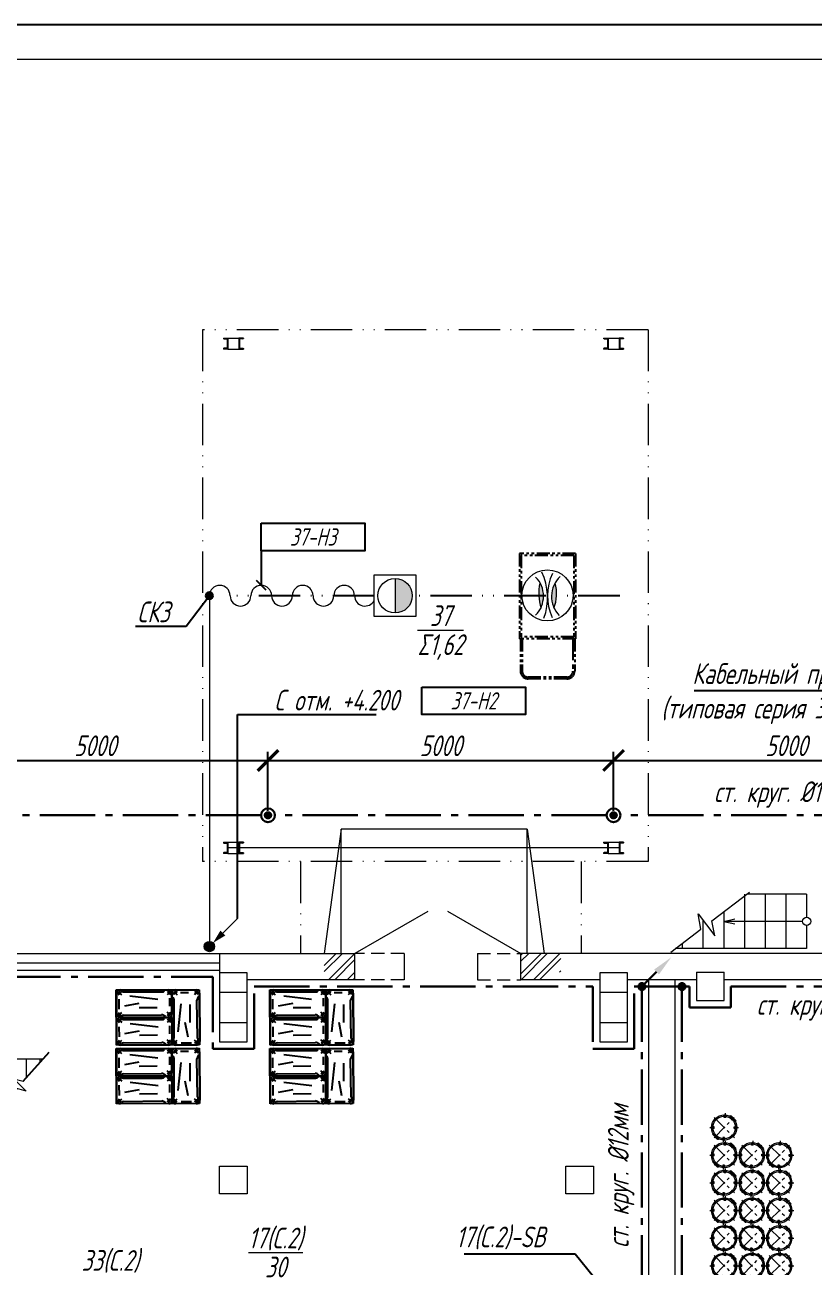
# Model space of a CAD drawing. Header units: millimetres. Extents: x -14296 to 10264, y -13087 to -5602.
# Drawn here: x -3036.5 to -2922.3, y -12672.6 to -12492.7 of the extents above; entities that cross this region are included whole.
import ezdxf
from ezdxf import colors
from ezdxf.entities.mleader import LeaderData, LeaderLine
from ezdxf.math import Vec2, Vec3

# ---------------------------------------------------------------- set-up
doc = ezdxf.new("R2010")
doc.units = ezdxf.units.MM
for name, pattern in [('ACAD_ISO12W100', [21, 12, -3, 0, -3, 0, -3]), ('CENTER', [50.8, 31.75, -6.35, 6.35, -6.35]), ('gost6', [12, 8, -1.5, 1, -1.5]), ('HIDDEN2', [4.7625, 3.175, -1.5875]), ('PHANTOM2', [1.25, 0.625, -0.125, 0.125, -0.125, 0.125, -0.125])]:
    doc.linetypes.add(name, pattern=pattern)
doc.layers.get('Defpoints').update_dxf_attribs({"color": 33})
for name, color, linetype, lineweight in [('1', 4, 'Continuous', 15), ('Заземление (Вновь)', 6, 'gost6', 15), ('Заземление (Сущ)', 6, 'gost6', 25), ('КаБель силовой (Вновь)', 1, 'Continuous', 15), ('Линия выноска', 137, 'Continuous', 25), ('Размерная', 4, 'Continuous', 25), ('Рамка толстая', 7, 'Continuous', 15), ('Рамка тонкая', 5, 'Continuous', 25), ('Строительный', 251, 'Continuous', 13), ('Текст', 7, 'Continuous', 20), ('Технологическое', 156, 'Continuous', 18), ('Эл. аппараты (Вновь)', 93, 'Continuous', 15), ('ЭлектрооБорудование (Вновь)', 160, 'Continuous', 15)]:
    doc.layers.add(name, color=color, linetype=linetype, lineweight=lineweight)
doc.layers.add('АР', color=7, linetype='Continuous')
doc.layers.add('оборудование', color=7, linetype='Continuous')
doc.styles.add('gost shx', font='gost.shx', dxfattribs={"oblique": 15})
doc.styles.add('Simplex', font='simplex.shx', dxfattribs={"width": 0.7, "oblique": 15})
doc.dimstyles.new('ISO-25', dxfattribs={"dimtxt": 3, "dimasz": 2.5, "dimexe": 1.25, "dimexo": 0.625, "dimtad": 1, "dimtxsty": 'gost shx', "dimcen": 2.5, "dimclrt": 2, "dimadec": 0, "dimazin": 0, "dimtfac": 1, "dimtmove": 0, "dimatfit": 3, "dimfxl": 1, "dimarcsym": 0})

# ---------------------------------------------------------------- blocks, each defined once
blk = doc.blocks.new('A$C33DA0663')
at = {"color": 5}
for p, q in [((-4.54, 1.45), (-2.77, 3.22)), ((-4.54, 1.45), (-3.19, 1.81)), ((-2.77, 3.22), (-4.12, 2.85))]:
    blk.add_line(p, q, dxfattribs=at)
at = {"layer": 'АР', "color": 5}
for p, q in [((-7.85, 7.06), (-4.12, 2.85)), ((-3.19, 1.81), (0.55, -2.39))]:
    blk.add_line(p, q, dxfattribs=at)
blk = doc.blocks.new('A$C4C4C6647')
for p, q in [((-14.9, 15.3), (-14.9, -0.7)), ((-8.5, 15.3), (-14.9, 15.3)), ((-13.4, 14), (-14, 13.4)), ((-14, 13.4), (-14, 1.2)), ((-14, 1.2), (-13.4, 0.6)), ((-9.1, 14), (-13.4, 14)), ((-13.4, 0.6), (-9.1, 0.6)), ((-9.1, 14), (-8.5, 14.6)), ((-9.1, 0.6), (-8.5, 0)), ((-8.5, 15.3), (-8.5, 14.6)), ((-8.5, 0), (-8.5, -0.7)), ((-14.9, -0.7), (-8.5, -0.7))]:
    blk.add_line(p, q)
at = {"layer": 'Defpoints', "color": 0, "linetype": 'ByBlock'}
for p in [(-14.9, -0.6), (-8.5, -0.6)]:
    blk.add_point(p, dxfattribs=at)
blk = doc.blocks.new('A$C59454A50')
at = {"layer": '1', "color": 3}
for p, q in [((-0.8, 0.8), (0.8, 0.8)), ((-0.8, -0.8), (0.8, -0.8))]:
    blk.add_line(p, q, dxfattribs=at)
at = {"layer": '1', "color": 3, "yscale": 0.1, "zscale": 0.1}
for p, xscale in [((-2.29, -0.73), -0.1), ((2.29, -0.73), 0.1)]:
    blk.add_blockref('A$C4C4C6647', p, dxfattribs=dict(at, xscale=xscale))
blk = doc.blocks.new('A$C42F5552A')
at = {"color": 4, "ltscale": 0.5}
for p, q in [((-5.54, 3.84), (8.46, 3.84)), ((-5.19, 3.63), (-5.18, 3.62)), ((8.11, 3.63), (8.1, 3.62)), ((-6.54, -3.16), (-6.54, 2.84)), ((-6.21, 3), (-5.78, 2.37)), ((-6.09, 3.27), (-5.11, 2.37)), ((-5.9, 1.19), (-5.9, -1.76)), ((-5.78, 3.51), (-5.15, 3.08)), ((-4.43, 3.27), (6.59, 3.2)), ((-4.23, -0.77), (0, 0)), ((-2.69, 2.11), (5.39, 1.15)), ((7.32, 3.51), (7.3, 3.49)), ((9.01, 3.27), (8.03, 2.37)), ((8.7, 3.51), (8.07, 3.08)), ((9.13, 3), (8.7, 2.37)), ((8.7, 1.39), (8.7, -0.93)), ((9.46, 2.84), (9.46, -3.16)), ((-6.21, -3.31), (-5.78, -2.68)), ((-6.09, -3.59), (-5.11, -2.68)), ((-5.78, -3.82), (-5.15, -3.39)), ((-4.59, -3.48), (6.44, -3.38)), ((5.19, -1.34), (0, -1.34)), ((7.6, -3.88), (6.94, -3.51)), ((9.01, -3.59), (8.03, -2.68)), ((8.7, -3.82), (8.07, -3.39)), ((9.13, -3.31), (8.7, -2.68)), ((8.46, -4.16), (-5.54, -4.16)), ((-5.35, -3.84), (-5.28, -3.78)), ((-5.19, -3.94), (-5.18, -3.94)), ((8.11, -3.94), (8.1, -3.94))]:
    blk.add_line(p, q, dxfattribs=at)
for centre, start, end in [((-5.54, 2.84), 90, 180), ((-4.43, 4.27), 220.6442, 269.6068), ((8.46, 2.84), 0, 90), ((8.46, 2.84), 0, 90), ((6.6, 4.2), 269.6068, 314.9568), ((-5.54, -3.16), 180, 270), ((-5.54, -3.16), 180, 270), ((-4.58, -4.48), 90.5536, 134.9566), ((6.45, -4.38), 60.5613, 90.5536), ((8.46, -3.16), 270, 0), ((8.46, -3.16), 270, 0), ((8.46, -3.16), 270, 0)]:
    blk.add_arc(centre, 1, start, end, dxfattribs=at)
blk = doc.blocks.new('A$C1BE3201C')
at = {"color": 4, "ltscale": 0.5}
for p, q in [((-15.12, 8), (8.88, 8)), ((-15.12, -8), (-15.12, 8)), ((8.88, 8), (8.88, -8)), ((8.88, -8), (-15.12, -8))]:
    blk.add_line(p, q, dxfattribs=at)
for p in [(-8.46, 4.16), (-8.46, -3.84)]:
    blk.add_blockref('A$C42F5552A', p, dxfattribs=at)
at = {"color": 4, "ltscale": 0.5, "rotation": 90}
blk.add_blockref('A$C42F5552A', (4.84, -1.48), dxfattribs=at)
blk = doc.blocks.new('A$C3AB11935')
at = {"layer": 'оборудование', "color": 4, "ltscale": 0.5, "xscale": 0.4999999999999939, "yscale": 0.4999999999999939, "zscale": 0.4999999999999939, "rotation": 90.17057823925133}
blk.add_blockref('A$C1BE3201C', (-0.52, 7), dxfattribs=at)
blk = doc.blocks.new('A$C72AD10D8')
at = {"linetype": 'ByBlock', "lineweight": -2, "ltscale": 0.1}
h = blk.add_hatch(color=3, dxfattribs=at)
h.paths.add_polyline_path([(-2.21, 2.45, 0.12185), (-2.01, -2.22, 0.249384)])
h.paths.add_polyline_path([(0.69, 2.43, 0.240061), (0.45, -2.32, 0.157753)])
at = {"color": 0, "linetype": 'Continuous', "lineweight": -2, "ltscale": 3}
blk.add_circle((-0.77, 0.09), 4.83, dxfattribs=at)
at = {"color": 0, "linetype": 'ByBlock', "lineweight": -2, "ltscale": 0.1}
for centre, radius, start, end in [((-6.59, -0.03), 5.07, 314.991, 45.009), ((7.32, 0.52), 9.72, 168.6786, 196.9632), ((-12.2, -0.3), 11.44, 340.1527, 24.8612), ((9.1, 0.04), 9.87, 154.6181, 204.7301), ((5.17, -0.1), 5.18, 133.5397, 224.2392), ((-6.76, 0.41), 7.71, 339.2497, 15.1085)]:
    blk.add_arc(centre, radius, start, end, dxfattribs=at)
blk = doc.blocks.new('A$C13DC7972')
at = {"layer": '1', "color": 3, "linetype": 'CENTER', "ltscale": 0.07}
for p, q in [((0, 2.07), (0, -2.08)), ((-2.08, 0), (2.07, 0))]:
    blk.add_line(p, q, dxfattribs=at)
at = {"layer": '1', "color": 3}
for p, q in [((-1.91, 0.45), (-1.91, -0.45)), ((-1.86, 0.45), (-1.86, -0.45)), ((-1.76, 0.6), (-1.72, 0.6)), ((-1.47, 1.47), (-1.03, 1.03)), ((-1.36, 1.19), (-1.39, 1.16)), ((-1.39, 1.16), (-1.28, 1.05)), ((-1.11, 0.94), (-1.37, 1.2)), ((-1.33, 1.16), (-1.3, 1.2)), ((-1.32, 1.22), (-1.21, 1.11)), ((-1.08, 1.37), (-1.31, 1.14)), ((-1.28, 1.05), (-1.25, 1.08)), ((-1.22, 1.32), (-1.11, 1.21)), ((-1.21, 1.11), (-1.11, 1.21)), ((-0.94, 1.11), (-1.2, 1.37)), ((-1.2, 1.3), (-1.16, 1.33)), ((-1.2, 1.03), (-1.03, 1.2)), ((-1.05, 1.26), (-1.18, 1.39)), ((-1.15, 1.36), (-1.13, 1.38)), ((-1.13, 1.38), (-1.06, 1.32)), ((-1.11, 0.94), (-0.94, 1.11)), ((-1.06, 1.32), (-1.09, 1.29)), ((1.01, 1.05), (1.29, 1.29)), ((1.17, 0.87), (1.01, 1.05)), ((1.56, 1.37), (1.09, 0.96)), ((1.26, 0.95), (1.1, 1.13)), ((1.13, 1.19), (1.27, 1.31)), ((1.22, 1.31), (1.15, 1.25)), ((1.15, 1.25), (1.17, 1.22)), ((1.17, 1.29), (1.38, 1.05)), ((1.17, 0.87), (1.45, 1.11)), ((1.3, 1.24), (1.19, 1.14)), ((1.28, 1.03), (1.19, 1.14)), ((1.24, 1.28), (1.22, 1.31)), ((1.28, 1.22), (1.25, 1.26)), ((1.39, 1.13), (1.28, 1.03)), ((1.34, 0.97), (1.32, 1)), ((1.46, 1.07), (1.34, 0.97)), ((1.41, 1.08), (1.37, 1.11)), ((1.43, 1.1), (1.46, 1.07)), ((1.76, 0.6), (1.72, 0.6)), ((1.86, 0.45), (1.86, -0.45)), ((1.91, 0.45), (1.91, -0.45)), ((-1.76, -0.6), (-1.72, -0.6)), ((-1.09, -0.96), (-1.56, -1.37)), ((-1.32, -0.97), (-1.46, -1.09)), ((-1.17, -0.87), (-1.45, -1.11)), ((-1.45, -1.04), (-1.38, -0.98)), ((-1.43, -1.06), (-1.45, -1.04)), ((-1.43, -0.99), (-1.22, -1.23)), ((-1.37, -1.11), (-1.41, -1.08)), ((-1.39, -1.13), (-1.28, -1.03)), ((-1.38, -0.98), (-1.36, -1)), ((-1.3, -1.24), (-1.19, -1.14)), ((-1.01, -1.05), (-1.29, -1.29)), ((-1.19, -1.14), (-1.28, -1.03)), ((-1.25, -1.26), (-1.28, -1.22)), ((-1.28, -1.28), (-1.25, -1.31)), ((-1.1, -1.13), (-1.26, -0.95)), ((-1.25, -1.31), (-1.13, -1.21)), ((-1.01, -1.05), (-1.17, -0.87)), ((-1.13, -1.21), (-1.16, -1.18)), ((0.94, -1.11), (1.11, -0.94)), ((0.94, -1.11), (1.2, -1.37)), ((1.03, -1.03), (1.47, -1.47)), ((1.03, -1.2), (1.2, -1.03)), ((1.05, -1.28), (1.08, -1.25)), ((1.16, -1.39), (1.05, -1.28)), ((1.11, -0.94), (1.37, -1.2)), ((1.11, -1.21), (1.21, -1.11)), ((1.22, -1.32), (1.11, -1.21)), ((1.37, -1.08), (1.14, -1.31)), ((1.16, -1.33), (1.2, -1.3)), ((1.19, -1.36), (1.16, -1.39)), ((1.32, -1.22), (1.21, -1.11)), ((1.26, -1.05), (1.39, -1.18)), ((1.32, -1.06), (1.29, -1.09)), ((1.3, -1.2), (1.33, -1.16)), ((1.38, -1.13), (1.32, -1.06)), ((1.36, -1.15), (1.38, -1.13)), ((1.76, -0.6), (1.72, -0.6))]:
    blk.add_line(p, q, dxfattribs=at)
for radius in [1.82, 1.64]:
    blk.add_circle((0, 0), radius, dxfattribs=at)
for centre, radius, start, end in [((-1.76, 0.45), 0.15, 90, 180), ((-1.76, 0.45), 0.1, 90, 180), ((-1.23, 1.23), 0.09, 83.948, 186.052), ((-1.23, 1.23), 0.09, 263.948, 6.052), ((1.3, 1.15), 0.09, 170.2901, 272.3942), ((1.3, 1.15), 0.09, 350.2901, 92.3942), ((1.76, 0.45), 0.15, 0, 90), ((1.76, 0.45), 0.1, 0, 90), ((-1.76, -0.45), 0.15, 180, 270), ((-1.76, -0.45), 0.1, 180, 270), ((-1.3, -1.15), 0.09, 170.2901, 272.3942), ((-1.3, -1.15), 0.09, 350.2901, 92.3942), ((1.23, -1.23), 0.09, 83.948, 186.052), ((1.23, -1.23), 0.09, 263.948, 6.052), ((1.76, -0.45), 0.15, 270, 0), ((1.76, -0.45), 0.1, 270, 0)]:
    blk.add_arc(centre, radius, start, end, dxfattribs=at)
blk = doc.blocks.new('_None')
blk = doc.blocks.new('A$C40A51619')
at = {"layer": 'Заземление (Сущ)', "lineweight": 30}
blk.add_hatch(color=256, dxfattribs=at).paths.add_polyline_path([(1, 0.5, 1), (0, 0.5, 1)])
blk.add_line((2.62, 2.62), (0.5, 0.5), dxfattribs=at)
blk.add_circle((0.5, 0.5), 0.5, dxfattribs=at)
blk.add_solid([(2.97, 2.27), (2.27, 2.97), (4.74, 4.74)], dxfattribs=at)
blk = doc.blocks.new('A$C551E481E')
at = {"layer": 'Рамка толстая'}
blk.add_line((836, 589), (20, 589), dxfattribs=at)
at = {"layer": 'Рамка тонкая'}
blk.add_line((841, 594), (0, 594), dxfattribs=at)
blk = doc.blocks.new('_DotBlank')
at = {"color": 0, "linetype": 'ByBlock', "lineweight": -2}
blk.add_line((-0.5, 0), (-1, 0), dxfattribs=at)
blk.add_circle((0, 0), 0.5, dxfattribs=at)
blk = doc.blocks.new('_ArchTick')
at = {"color": 0, "const_width": 0.15}
blk.add_lwpolyline([(-0.5, -0.5), (0.5, 0.5)], dxfattribs=at)
blk = doc.blocks.new('*D1054')
at = {"layer": 'Defpoints', "color": 0, "lineweight": 15, "transparency": 16777216}
for p in [(-3001.31, -12599.24), (-3051.31, -12607.17), (-3001.31, -12607.17)]:
    blk.add_point(p, dxfattribs=at)
at = {"layer": 'Размерная', "color": 0, "lineweight": -2, "transparency": 16777216}
for p, q in [((-3051.31, -12606.55), (-3051.31, -12597.99)), ((-3001.31, -12606.55), (-3001.31, -12597.99)), ((-3051.31, -12599.24), (-3001.31, -12599.24))]:
    blk.add_line(p, q, dxfattribs=at)
at = {"layer": 'Размерная', "color": 0, "lineweight": -2, "transparency": 16777216, "xscale": 3, "yscale": 3, "zscale": 3, "rotation": 180}
blk.add_blockref('_ArchTick', (-3051.31, -12599.24), dxfattribs=at)
at = {"layer": 'Размерная', "color": 0, "lineweight": -2, "transparency": 16777216, "xscale": 3, "yscale": 3, "zscale": 3}
blk.add_blockref('_ArchTick', (-3001.31, -12599.24), dxfattribs=at)
at = {"layer": 'Размерная', "color": 2, "lineweight": 20, "transparency": 16777216, "insert": (-3026.31, -12597.11), "char_height": 3, "attachment_point": 5, "style": 'Simplex'}
blk.add_mtext('5000', dxfattribs=at)
blk = doc.blocks.new('*D1055')
at = {"layer": 'Defpoints', "color": 0, "lineweight": 15, "transparency": 16777216}
for p in [(-2901.31, -12599.24), (-2951.31, -12607.17), (-2901.31, -12607.17)]:
    blk.add_point(p, dxfattribs=at)
at = {"layer": 'Размерная', "color": 0, "lineweight": -2, "transparency": 16777216}
for p, q in [((-2951.31, -12606.55), (-2951.31, -12597.99)), ((-2901.31, -12606.55), (-2901.31, -12597.99)), ((-2951.31, -12599.24), (-2901.31, -12599.24))]:
    blk.add_line(p, q, dxfattribs=at)
at = {"layer": 'Размерная', "color": 0, "lineweight": -2, "transparency": 16777216, "xscale": 3, "yscale": 3, "zscale": 3, "rotation": 180}
blk.add_blockref('_ArchTick', (-2951.31, -12599.24), dxfattribs=at)
at = {"layer": 'Размерная', "color": 0, "lineweight": -2, "transparency": 16777216, "xscale": 3, "yscale": 3, "zscale": 3}
blk.add_blockref('_ArchTick', (-2901.31, -12599.24), dxfattribs=at)
at = {"layer": 'Размерная', "color": 2, "lineweight": 20, "transparency": 16777216, "insert": (-2926.31, -12597.11), "char_height": 3, "attachment_point": 5, "style": 'Simplex'}
blk.add_mtext('5000', dxfattribs=at)
blk = doc.blocks.new('*D1056')
at = {"layer": 'Defpoints', "color": 0, "lineweight": 15, "transparency": 16777216}
for p in [(-2951.31, -12599.24), (-3001.31, -12607.17), (-2951.31, -12607.17)]:
    blk.add_point(p, dxfattribs=at)
at = {"layer": 'Размерная', "color": 0, "lineweight": -2, "transparency": 16777216}
for p, q in [((-3001.31, -12606.55), (-3001.31, -12597.99)), ((-2951.31, -12606.55), (-2951.31, -12597.99)), ((-3001.31, -12599.24), (-2951.31, -12599.24))]:
    blk.add_line(p, q, dxfattribs=at)
at = {"layer": 'Размерная', "color": 0, "lineweight": -2, "transparency": 16777216, "xscale": 3, "yscale": 3, "zscale": 3, "rotation": 180}
blk.add_blockref('_ArchTick', (-3001.31, -12599.24), dxfattribs=at)
at = {"layer": 'Размерная', "color": 0, "lineweight": -2, "transparency": 16777216, "xscale": 3, "yscale": 3, "zscale": 3}
blk.add_blockref('_ArchTick', (-2951.31, -12599.24), dxfattribs=at)
at = {"layer": 'Размерная', "color": 2, "lineweight": 20, "transparency": 16777216, "insert": (-2976.31, -12597.11), "char_height": 3, "attachment_point": 5, "style": 'Simplex'}
blk.add_mtext('5000', dxfattribs=at)

msp = doc.modelspace()

# ---------------------------------------------------------------- hatches: boundary and pattern name
at = {"layer": 'Заземление (Вновь)'}
for points in [[(-3000.80898, -12607.17393, 1), (-3001.80898, -12607.17393, 1)], [(-2950.80898, -12607.17393, 1), (-2951.80898, -12607.17393, 1)]]:
    msp.add_hatch(color=256, dxfattribs=at).paths.add_polyline_path(points)
at = {"layer": 'Заземление (Сущ)', "lineweight": 30}
for points in [[(-2946.70898, -12631.97393, 1), (-2947.70898, -12631.97393, 1)], [(-2940.90898, -12631.97393, 1), (-2941.90898, -12631.97393, 1)]]:
    msp.add_hatch(color=256, dxfattribs=at).paths.add_polyline_path(points)
at = {"layer": 'КаБель силовой (Вновь)'}
msp.add_hatch(color=256, dxfattribs=at).paths.add_polyline_path([(-3010.53681, -12626.17393, 1), (-3009.03681, -12626.17393, 1)])
at = {"layer": 'Строительный'}
h = msp.add_hatch(dxfattribs=at)
h.set_pattern_fill('ANSI32', color=256, scale=0.2)
h.set_pattern_definition([(45, (-3615.336, -13086.7406), (-1.3470384, 1.3470384), []), (45, (-3614.4379, -13086.7406), (-1.3470384, 1.3470384), [])])
h.paths.add_polyline_path([(-2960.92869, -12629.88466), (-2958.92869, -12629.88466), (-2958.92869, -12627.17393), (-2964.72869, -12627.17393), (-2964.72869, -12630.97393), (-2960.92869, -12630.97393)])
h.paths.add_polyline_path([(-2988.72869, -12630.97393), (-2988.72869, -12627.17393), (-2993.16867, -12627.17393), (-2993.16867, -12630.97393)])
at = {"layer": 'Эл. аппараты (Вновь)', "lineweight": 30}
msp.add_hatch(color=256, dxfattribs=at).paths.add_polyline_path([(-3009.28681, -12575.38466, 1), (-3010.28681, -12575.38466, 1)])
at = {"layer": 'ЭлектрооБорудование (Вновь)'}
msp.add_hatch(color=256, dxfattribs=at).paths.add_polyline_path([(-2982.93055, -12577.88466, 0.414213562), (-2980.43055, -12575.38466, 0.414213562), (-2982.93055, -12572.88466)])

# ---------------------------------------------------------------- linework, layer by layer
at = {"color": 3, "linetype": 'PHANTOM2', "ltscale": 3}
for p, q in [((-2964.92182, -12569.29019), (-2964.92182, -12581.61019)), ((-2956.80182, -12569.29019), (-2964.92182, -12569.29019)), ((-2964.67182, -12569.54019), (-2964.67182, -12581.36019)), ((-2957.05182, -12569.54019), (-2964.67182, -12569.54019)), ((-2957.05182, -12569.54019), (-2957.05182, -12581.36019)), ((-2956.80182, -12569.29019), (-2956.80182, -12581.61019)), ((-2956.80182, -12581.61019), (-2964.92182, -12581.61019)), ((-2964.78682, -12581.61019), (-2964.78682, -12586.29019)), ((-2957.05182, -12581.36019), (-2964.67182, -12581.36019)), ((-2964.53682, -12581.61019), (-2964.53682, -12586.29019)), ((-2956.93682, -12581.61019), (-2956.93682, -12586.29019)), ((-2958.06182, -12587.16519), (-2963.66182, -12587.16519)), ((-2958.06182, -12587.41519), (-2963.66182, -12587.41519))]:
    msp.add_line(p, q, dxfattribs=at)
at = {"color": 7, "linetype": 'ACAD_ISO12W100', "ltscale": 0.5}
for p, q in [((-2985.93055, -12575.38466), (-3006.30898, -12575.38466)), ((-2950.41898, -12575.38466), (-2979.93055, -12575.38466))]:
    msp.add_line(p, q, dxfattribs=at)
at = {"color": 3, "linetype": 'PHANTOM2', "ltscale": 5}
msp.add_line((-2957.18682, -12581.61019), (-2957.18682, -12586.29019), dxfattribs=at)
at = {"color": 3, "linetype": 'PHANTOM2', "ltscale": 3}
for centre, radius, start, end in [((-2963.66182, -12586.29019), 1.125, 180, 270), ((-2963.66182, -12586.29019), 0.875, 180, 270), ((-2958.06182, -12586.29019), 1.125, 270, 0), ((-2958.06182, -12586.29019), 0.875, 270, 0)]:
    msp.add_arc(centre, radius, start, end, dxfattribs=at)
at = {"layer": 'Заземление (Вновь)'}
for centre in [(-3001.30898, -12607.17393), (-2951.30898, -12607.17393)]:
    msp.add_circle(centre, 0.5, dxfattribs=at)
at = {"layer": 'Заземление (Сущ)', "lineweight": 30}
for p, q in [((-3002.30898, -12607.17393), (-3050.30898, -12607.17393)), ((-2952.30898, -12607.17393), (-3000.30898, -12607.17393)), ((-2902.30898, -12607.17393), (-2950.30898, -12607.17393)), ((-3063.30898, -12630.57393), (-3009.30898, -12630.57393)), ((-3009.30898, -12630.57393), (-3009.30898, -12640.97393)), ((-3003.30898, -12640.97393), (-3003.30898, -12631.97393)), ((-3003.30898, -12631.97393), (-2954.30898, -12631.97393)), ((-2954.30898, -12631.97393), (-2954.30898, -12640.97393)), ((-2948.30898, -12640.97393), (-2948.30898, -12631.97393)), ((-2948.30898, -12631.97393), (-2940.32898, -12631.97393)), ((-2947.20898, -12631.97393), (-2947.20898, -12686.88466)), ((-2941.40898, -12631.97393), (-2941.40898, -12807.97393)), ((-2940.32898, -12631.97393), (-2940.32898, -12634.99596)), ((-2934.32898, -12634.99596), (-2934.32898, -12631.97393)), ((-2934.32898, -12631.97393), (-2885.30898, -12631.97393)), ((-2940.32898, -12634.99596), (-2934.32898, -12634.99596)), ((-3009.30898, -12640.97393), (-3003.30898, -12640.97393)), ((-2954.30898, -12640.97393), (-2948.30898, -12640.97393))]:
    msp.add_line(p, q, dxfattribs=at)
at = {"layer": 'Заземление (Сущ)', "linetype": 'ByBlock', "lineweight": 30}
for centre in [(-3001.30898, -12607.17393), (-2951.30898, -12607.17393)]:
    msp.add_circle(centre, 1, dxfattribs=at)
at = {"layer": 'Заземление (Сущ)', "lineweight": 30}
for centre in [(-2947.20898, -12631.97393), (-2941.40898, -12631.97393)]:
    msp.add_circle(centre, 0.5, dxfattribs=at)
at = {"layer": 'КаБель силовой (Вновь)'}
for p, q in [((-3009.78681, -12575.38466), (-3009.78681, -12626.17393)), ((-3007.84227, -12624.22939), (-3005.72095, -12622.10807))]:
    msp.add_line(p, q, dxfattribs=at)
msp.add_circle((-3009.78681, -12626.17393), 0.75, dxfattribs=at)
for centre, start, end in [((-3008.28681, -12575.38466), 0, 180), ((-3002.28681, -12575.38466), 0, 180), ((-2996.28681, -12575.38466), 0, 180), ((-2990.28681, -12575.38466), 0, 180), ((-3005.28681, -12575.38466), 180, 0), ((-2999.28681, -12575.38466), 180, 0), ((-2993.28681, -12575.38466), 180, 0), ((-2987.28681, -12575.38466), 180, 334.7123596)]:
    msp.add_arc(centre, 1.5, start, end, dxfattribs=at)
msp.add_solid([(-3007.48871, -12624.58294), (-3008.19582, -12623.87584), (-3009.25648, -12625.6436)], dxfattribs=at)
at = {"layer": 'Линия выноска'}
for p, q in [((-3002.28681, -12568.88466), (-3002.28681, -12573.88466)), ((-3001.5797, -12574.59177), (-3002.99392, -12573.17755))]:
    msp.add_line(p, q, dxfattribs=at)
at = {"layer": 'Рамка тонкая'}
for points in [[(-3002.28681, -12564.88466), (-2987.28681, -12564.88466), (-2987.28681, -12568.88466), (-3002.28681, -12568.88466)], [(-2979.0616, -12588.60534), (-2964.0616, -12588.60534), (-2964.0616, -12592.60534), (-2979.0616, -12592.60534)]]:
    msp.add_lwpolyline(points, close=True, dxfattribs=at)
at = {"layer": 'Строительный', "linetype": 'ACAD_ISO12W100', "ltscale": 0.5}
for p, q in [((-2946.30898, -12536.88466), (-3010.78681, -12536.88466)), ((-3010.78681, -12536.88466), (-3010.78681, -12613.88466)), ((-2946.30898, -12536.88466), (-2946.30898, -12613.88466)), ((-2946.30898, -12613.88466), (-3010.78681, -12613.88466)), ((-2996.60898, -12613.88466), (-2996.60898, -12614.12346)), ((-2996.60898, -12613.88466), (-2996.60898, -12627.17393)), ((-2956.00898, -12613.88466), (-2956.00898, -12627.17393))]:
    msp.add_line(p, q, dxfattribs=at)
at = {"layer": 'Строительный'}
for p, q in [((-2990.70898, -12609.17393), (-2993.16867, -12627.17393)), ((-2963.80898, -12609.17393), (-2990.70898, -12609.17393)), ((-2990.70898, -12627.17393), (-2990.70898, -12609.17393)), ((-2963.80898, -12627.17393), (-2963.80898, -12609.17393)), ((-2963.80898, -12609.17393), (-2961.34929, -12627.17393)), ((-2950.41898, -12611.88466), (-3007.10898, -12611.88466)), ((-2937.0774, -12622.43919), (-2931.62302, -12618.27917)), ((-2932.37267, -12618.57917), (-2932.37267, -12626.4791)), ((-2923.37267, -12618.57917), (-2932.01636, -12618.57917)), ((-2929.37267, -12618.57917), (-2929.37267, -12626.4791)), ((-2926.37267, -12618.57917), (-2926.37267, -12626.4791)), ((-2923.37267, -12618.57917), (-2923.37267, -12621.92913)), ((-2978.19034, -12621.08962), (-2988.72869, -12627.17393)), ((-2975.31706, -12621.06073), (-2964.72869, -12627.17393)), ((-2938.66766, -12623.65207), (-2939.08541, -12621.45537)), ((-2939.08541, -12621.45537), (-2936.65965, -12624.63589)), ((-2935.37267, -12621.13901), (-2935.37267, -12626.4791)), ((-2938.37267, -12622.38987), (-2938.37267, -12626.4791)), ((-2936.65965, -12624.63589), (-2937.0774, -12622.43919)), ((-2935.37267, -12622.52913), (-2933.75672, -12622.15509)), ((-2923.97267, -12622.52913), (-2935.37267, -12622.52913)), ((-2935.37267, -12622.52913), (-2933.75672, -12622.90318)), ((-2923.37267, -12623.12913), (-2923.37267, -12626.4791)), ((-2943.01731, -12626.96953), (-2938.66766, -12623.65207)), ((-2923.37267, -12626.4791), (-2942.37429, -12626.4791)), ((-2941.37267, -12625.71517), (-2941.37267, -12626.4791)), ((-3101.54739, -12627.17393), (-3008.30898, -12627.17393)), ((-3101.54739, -12628.54912), (-3008.30898, -12628.54912)), ((-3008.30898, -12627.17393), (-3008.30898, -12629.97393)), ((-2988.72869, -12630.97393), (-2988.72869, -12627.17393)), ((-2912.10898, -12627.17393), (-2964.72869, -12627.17393)), ((-2964.72869, -12630.97393), (-2964.72869, -12627.17393)), ((-3101.54739, -12629.57393), (-3008.30898, -12629.57393)), ((-3004.30898, -12629.97393), (-3008.30898, -12629.97393)), ((-3008.30898, -12629.97393), (-3008.30898, -12639.97393)), ((-3006.30898, -12629.97393), (-3008.30898, -12629.97393)), ((-3006.30898, -12629.97393), (-3008.30898, -12629.97393)), ((-3004.30898, -12639.97393), (-3004.30898, -12629.97393)), ((-2949.30898, -12629.97393), (-2953.30898, -12629.97393)), ((-2953.30898, -12629.97393), (-2953.30898, -12639.97393)), ((-2949.30898, -12639.97393), (-2949.30898, -12629.97393)), ((-2939.32898, -12629.88466), (-2939.32898, -12633.99596)), ((-2939.32898, -12629.88466), (-2935.32898, -12629.88466)), ((-2935.32898, -12633.99596), (-2935.32898, -12629.88466)), ((-2988.72869, -12630.97393), (-3004.30898, -12630.97393)), ((-2953.30898, -12630.97393), (-2964.72869, -12630.97393)), ((-2939.32898, -12630.97393), (-2949.30898, -12630.97393)), ((-2946.20898, -12698.72393), (-2946.20898, -12630.97393)), ((-2942.40898, -12698.72393), (-2942.40898, -12630.97393)), ((-2912.10898, -12630.97393), (-2935.32898, -12630.97393)), ((-3008.30898, -12632.79976), (-3004.30898, -12632.79976)), ((-2953.30898, -12632.79976), (-2949.30898, -12632.79976)), ((-2939.32898, -12633.99596), (-2935.32898, -12633.99596)), ((-3008.30898, -12637.1481), (-3004.30898, -12637.1481)), ((-2953.30898, -12637.1481), (-2949.30898, -12637.1481)), ((-3008.30898, -12639.97393), (-3004.30898, -12639.97393)), ((-2953.30898, -12639.97393), (-2949.30898, -12639.97393)), ((-3008.30898, -12661.97393), (-3008.30898, -12657.97393)), ((-3008.30898, -12657.97393), (-3004.30898, -12657.97393)), ((-3004.30898, -12657.97393), (-3004.30898, -12661.97393)), ((-2958.20039, -12661.97393), (-2958.20039, -12657.97393)), ((-2958.20039, -12657.97393), (-2954.20039, -12657.97393)), ((-2954.20039, -12657.97393), (-2954.20039, -12661.97393)), ((-3004.30898, -12661.97393), (-3008.30898, -12661.97393)), ((-2954.20039, -12661.97393), (-2958.20039, -12661.97393))]:
    msp.add_line(p, q, dxfattribs=at)
at = {"layer": 'Строительный', "ltscale": 100}
for p, q in [((-3008.30898, -12627.17393), (-2988.72869, -12627.17393)), ((-3033.85834, -12642.47752), (-3048.30898, -12642.47752)), ((-3036.30898, -12642.47752), (-3036.30898, -12645.2345)), ((-3034.30898, -12642.47752), (-3034.30898, -12642.9845))]:
    msp.add_line(p, q, dxfattribs=at)
at = {"layer": 'Строительный', "linetype": 'HIDDEN2', "ltscale": 0.6}
for p, q in [((-2981.60898, -12627.17393), (-2988.72869, -12627.17393)), ((-2971.00898, -12627.17393), (-2971.00898, -12630.97393)), ((-2971.00898, -12627.17393), (-2964.72869, -12627.17393)), ((-2981.60898, -12630.97393), (-2988.72869, -12630.97393)), ((-2971.00898, -12630.97393), (-2964.72869, -12630.97393))]:
    msp.add_line(p, q, dxfattribs=at)
at = {"layer": 'Строительный', "linetype": 'CENTER', "ltscale": 0.2}
for p, q in [((-2981.60898, -12627.17393), (-2981.60898, -12630.97393)), ((-2971.00898, -12627.17393), (-2971.00898, -12630.97393))]:
    msp.add_line(p, q, dxfattribs=at)
at = {"layer": 'Строительный'}
msp.add_circle((-2923.37267, -12622.52913), 0.6, dxfattribs=at)
at = {"layer": 'Технологическое'}
msp.add_lwpolyline([(-2985.93055, -12572.38466), (-2979.93055, -12572.38466), (-2979.93055, -12578.38466), (-2985.93055, -12578.38466)], close=True, dxfattribs=at)
at = {"layer": 'Эл. аппараты (Вновь)', "lineweight": 30}
msp.add_circle((-3009.78681, -12575.38466), 0.5, dxfattribs=at)
at = {"layer": 'ЭлектрооБорудование (Вновь)'}
msp.add_line((-2982.93055, -12572.88466), (-2982.93055, -12577.88466), dxfattribs=at)
msp.add_circle((-2982.93055, -12575.38466), 2.5, dxfattribs=at)

# ---------------------------------------------------------------- block references
msp.add_blockref('A$C551E481E', (-3563.71622, -13086.74065))
at = {"layer": '1', "color": 3, "xscale": 0.7650247259575192, "yscale": 0.7650247259575192, "zscale": 0.7650247259575192}
msp.add_blockref('A$C72AD10D8', (-2960.28328, -12575.41379), dxfattribs=at)
at = {"layer": '1', "color": 3}
for name, p, rotation in [('A$C3AB11935', (-3022.69129, -12636.95138), 270), ('A$C3AB11935', (-3000.45312, -12636.95138), 270), ('A$C3AB11935', (-3022.69129, -12645.44032), 270), ('A$C3AB11935', (-3000.45312, -12645.44032), 270), ('A$C13DC7972', (-2935.30178, -12652.37585), 45), ('A$C13DC7972', (-2935.30178, -12656.37585), 45), ('A$C13DC7972', (-2931.30178, -12656.37585), 45), ('A$C13DC7972', (-2927.32862, -12656.38697), 45), ('A$C13DC7972', (-2935.30178, -12660.37585), 45), ('A$C13DC7972', (-2931.30178, -12660.37585), 45), ('A$C13DC7972', (-2927.32862, -12660.38697), 45), ('A$C13DC7972', (-2935.30178, -12664.37585), 45), ('A$C13DC7972', (-2931.30178, -12664.37585), 45), ('A$C13DC7972', (-2927.32862, -12664.38697), 45), ('A$C13DC7972', (-2935.30178, -12668.37585), 45), ('A$C13DC7972', (-2931.30178, -12668.37585), 45), ('A$C13DC7972', (-2927.32862, -12668.38697), 45), ('A$C13DC7972', (-2935.30178, -12672.37585), 45), ('A$C13DC7972', (-2931.30178, -12672.37585), 45), ('A$C13DC7972', (-2927.32862, -12672.38697), 45)]:
    msp.add_blockref(name, p, dxfattribs=dict(at, rotation=rotation))
at = {"layer": 'Строительный'}
for name, p in [('A$C59454A50', (-3006.30898, -12538.88466)), ('A$C59454A50', (-2951.30898, -12538.88466)), ('A$C59454A50', (-3006.30898, -12611.88466)), ('A$C59454A50', (-2951.30898, -12611.88466)), ('A$C40A51619', (-2947.70897, -12632.47393))]:
    msp.add_blockref(name, p, dxfattribs=at)
at = {"layer": 'Строительный', "xscale": -1, "rotation": 180}
msp.add_blockref('A$C33DA0663', (-3033.51845, -12643.87404), dxfattribs=at)

# ---------------------------------------------------------------- texts
at = {"layer": 'Текст', "attachment_point": 5, "style": 'Simplex'}
for s, insert, char_height, width in [('37-Н3', (-2994.78681, -12566.88466), 2.5, 15), ('\\A1;\\S37/Σ1,62;', (-2976.34911, -12580.37431), 3, 4.9055162), ('37-Н2', (-2971.5616, -12590.60534), 2.5, 15), ('ст. круг. %%C18мм', (-2926.30898, -12604.17393), 3, 43.7026451), ('ст. круг. %%C12мм', (-2920.21796, -12634.97393), 3, 43.7026451), ('\\A1;\\S17(С.2)/30;', (-3000.20898, -12670.47393), 3, 4.9055162)]:
    msp.add_mtext(s, dxfattribs=dict(at, insert=insert, char_height=char_height, width=width))
at = {"layer": 'Текст', "insert": (-2950.20898, -12659.4293), "char_height": 3, "width": 43.7026451, "attachment_point": 5, "rotation": 90, "style": 'Simplex'}
msp.add_mtext('ст. круг. %%C12мм', dxfattribs=at)

# ---------------------------------------------------------------- dimensions: what is measured, and where the dimension line sits
at = {"layer": 'Размерная', "lineweight": 20}
for base, p1, p2, picture, middle in [((-3001.30898, -12599.23732), (-3051.30898, -12607.17393), (-3001.30898, -12607.17393), '*D1054', (-3026.30898, -12597.11232)), ((-2951.30898, -12599.23732), (-3001.30898, -12607.17393), (-2951.30898, -12607.17393), '*D1056', (-2976.30898, -12597.11232)), ((-2901.30898, -12599.23732), (-2951.30898, -12607.17393), (-2901.30898, -12607.17393), '*D1055', (-2926.30898, -12597.11232))]:
    dim = msp.add_linear_dim(base=base, p1=p1, p2=p2, dimstyle='ISO-25', override={"dimasz": 3, "dimlfac": 100, "dimrnd": 10, "dimtxsty": 'Simplex', "dimblk1": 'ArchTick', "dimblk2": 'ArchTick', "dimsah": 1}, dxfattribs=at)
    dim.commit()
    dim.dimension.update_dxf_attribs({"geometry": picture, "text_midpoint": middle})

# ---------------------------------------------------------------- leaders
at = {"layer": 'Линия выноска'}
ml = msp.add_multileader_mtext('Standard', dxfattribs=at)
ml.set_content('{\\W0.7;СК3}', color=2, style='Simplex')
ml.set_leader_properties()
ml.set_arrow_properties(name='NONE')
ml.build(insert=Vec2(0, 0))
ml.multileader.update_dxf_attribs({"text_left_attachment_type": 6, "text_right_attachment_type": 6, "dogleg_length": 0})
ctx = ml.context
ctx.base_point, ctx.char_height, ctx.plane_origin = Vec3(-3022.63954, -12579.82841), 3, Vec3(-2992.89209, -12586.54403)
ctx.left_attachment, ctx.right_attachment, ctx.text_align_type = 6, 6, 1
notes = []
notes.append((ctx, [(0, (1, 1, 0), (-3013.12709, -12579.82841), (-1, 0), 0, [(1, [(-3009.78681, -12575.38466)], 0, [])])]))
ctx.mtext.insert, ctx.mtext.alignment, ctx.mtext.flow_direction = Vec3(-3017.88332, -12576.22841), 2, 5
ml = msp.add_multileader_mtext('Standard', dxfattribs=at)
ml.set_content('Кабельный проход\\P(типовая серия 3.402-24)', color=2, style='Simplex')
ml.set_leader_properties()
ml.set_arrow_properties(name='DOTBLANK')
ml.build(insert=Vec2(0, 0))
ml.multileader.update_dxf_attribs({"text_left_attachment_type": 6, "text_right_attachment_type": 6, "dogleg_length": 1, "arrow_head_size": 5})
ctx = ml.context
ctx.base_point, ctx.char_height, ctx.arrow_head_size, ctx.plane_origin = Vec3(-2951.62787, -12589.15994), 3, 5, Vec3(-2987.70598, -12525.90919)
ctx.left_attachment, ctx.right_attachment, ctx.text_align_type = 6, 6, 1
notes.append((ctx, [(0, (1, 1, 0), (-2901.79197, -12589.15994), (-1, 0), 1, [(0, [(-2893.38928, -12629.07393)], 0, [])])]))
ctx.mtext.insert, ctx.mtext.alignment, ctx.mtext.flow_direction = Vec3(-2927.20992, -12585.15994), 2, 5
ml = msp.add_multileader_mtext('Standard', dxfattribs=at)
ml.set_content('С отм. +4.200', color=2, style='Simplex')
ml.set_leader_properties()
ml.set_arrow_properties(name='NONE')
ml.build(insert=Vec2(0, 0))
ml.multileader.update_dxf_attribs({"text_left_attachment_type": 6, "text_right_attachment_type": 6, "dogleg_length": 0})
ctx = ml.context
ctx.base_point, ctx.char_height, ctx.plane_origin = Vec3(-3005.72095, -12592.60534), 3, Vec3(-3047.95052, -12587.59686)
ctx.left_attachment, ctx.right_attachment, ctx.text_align_type = 6, 6, 1
notes.append((ctx, [(1, (1, 1, 0), (-3005.72095, -12592.60534), (1, 0), 0, [(3, [(-3005.72095, -12622.10807)], 0, [])])]))
ctx.mtext.insert, ctx.mtext.alignment, ctx.mtext.flow_direction = Vec3(-2991.39128, -12589.00534), 2, 5
ml = msp.add_multileader_mtext('Standard', dxfattribs=at)
ml.set_content('17(С.2)-SB', color=2, style='Simplex')
ml.set_leader_properties()
ml.set_arrow_properties(name='NONE')
ml.build(insert=Vec2(0, 0))
ml.multileader.update_dxf_attribs({"text_left_attachment_type": 6, "text_right_attachment_type": 6, "dogleg_length": 0})
ctx = ml.context
ctx.base_point, ctx.char_height, ctx.plane_origin = Vec3(-2978.42578, -12670.71161), 3, Vec3(-2963.76522, -12665.70314)
ctx.left_attachment, ctx.right_attachment, ctx.text_align_type = 6, 6, 1
notes.append((ctx, [(0, (1, 1, 0), (-2956.87505, -12670.71161), (-1, 0), 0, [(3, [(-2954.20898, -12673.97393)], 0, [])])]))
ctx.mtext.insert, ctx.mtext.alignment, ctx.mtext.flow_direction = Vec3(-2967.65042, -12666.71161), 2, 5
ml = msp.add_multileader_mtext('Standard', dxfattribs=at)
ml.set_content('33(С.2)', color=2, style='Simplex')
ml.set_leader_properties()
ml.set_arrow_properties(name='NONE')
ml.build(insert=Vec2(0, 0))
ml.multileader.update_dxf_attribs({"text_left_attachment_type": 6, "text_right_attachment_type": 6, "dogleg_length": 0})
ctx = ml.context
ctx.base_point, ctx.char_height, ctx.plane_origin = Vec3(-3031.85107, -12674.11915), 3, Vec3(-2975.95675, -12691.67398)
ctx.left_attachment, ctx.right_attachment, ctx.text_align_type = 6, 6, 1
notes.append((ctx, [(0, (1, 1, 0), (-3016.39172, -12674.11915), (-1, 0), 0, [(1, [(-3014.39624, -12679.33597)], 0, [])])]))
ctx.mtext.insert, ctx.mtext.alignment, ctx.mtext.flow_direction = Vec3(-3024.1214, -12670.11915), 2, 5
for ctx, leaders in notes:
    for number, flags, end, landing, length, lines in leaders:
        leader = LeaderData()
        leader.index, (leader.has_last_leader_line, leader.has_dogleg_vector, leader.attachment_direction) = number, flags
        leader.last_leader_point, leader.dogleg_vector, leader.dogleg_length = Vec3(end), Vec3(landing), length
        for number, points, colour, breaks in lines:
            line = LeaderLine()
            line.index, line.vertices, line.color, line.breaks = number, Vec3.list(points), colors.encode_raw_color(colour), breaks
            leader.lines.append(line)
        ctx.leaders.append(leader)

doc.saveas('drawing.dxf')
